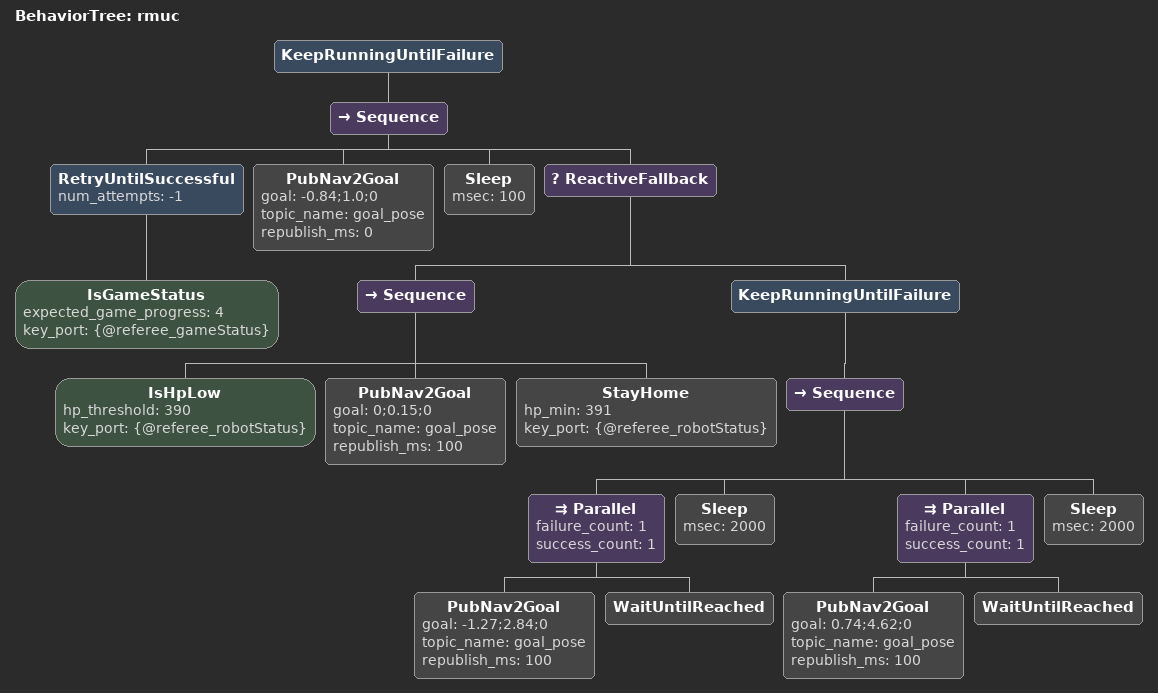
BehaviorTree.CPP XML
<?xml version="1.0" encoding="UTF-8"?>
<root BTCPP_format="4">
  <BehaviorTree ID="rmuc">
    <KeepRunningUntilFailure>
      <Sequence>
        <RetryUntilSuccessful num_attempts="-1">
          <IsGameStatus expected_game_progress="4"
                        key_port="{@referee_gameStatus}"/>
        </RetryUntilSuccessful>
        <PubNav2Goal goal="-0.84;1.0;0"
                     topic_name="goal_pose"
                     republish_ms="0"/>
        <Sleep msec="100"/>
        <ReactiveFallback>
          <Sequence>
            <IsHpLow hp_threshold="390"
                     key_port="{@referee_robotStatus}"/>
            <PubNav2Goal goal="0;0.15;0"
                         topic_name="goal_pose"
                         republish_ms="100"/>
            <StayHome hp_min="391"
                      key_port="{@referee_robotStatus}"/>
          </Sequence>
          <KeepRunningUntilFailure>
            <Sequence>
              <Parallel failure_count="1"
                        success_count="1">
                <PubNav2Goal goal="-1.27;2.84;0"
                             topic_name="goal_pose"
                             republish_ms="100"/>
                <WaitUntilReached/>
              </Parallel>
              <Sleep msec="2000"/>
              <Parallel failure_count="1"
                        success_count="1">
                <PubNav2Goal goal="0.74;4.62;0"
                             topic_name="goal_pose"
                             republish_ms="100"/>
                <WaitUntilReached/>
              </Parallel>
              <Sleep msec="2000"/>
            </Sequence>
          </KeepRunningUntilFailure>
        </ReactiveFallback>
      </Sequence>
    </KeepRunningUntilFailure>
  </BehaviorTree>

</root>
